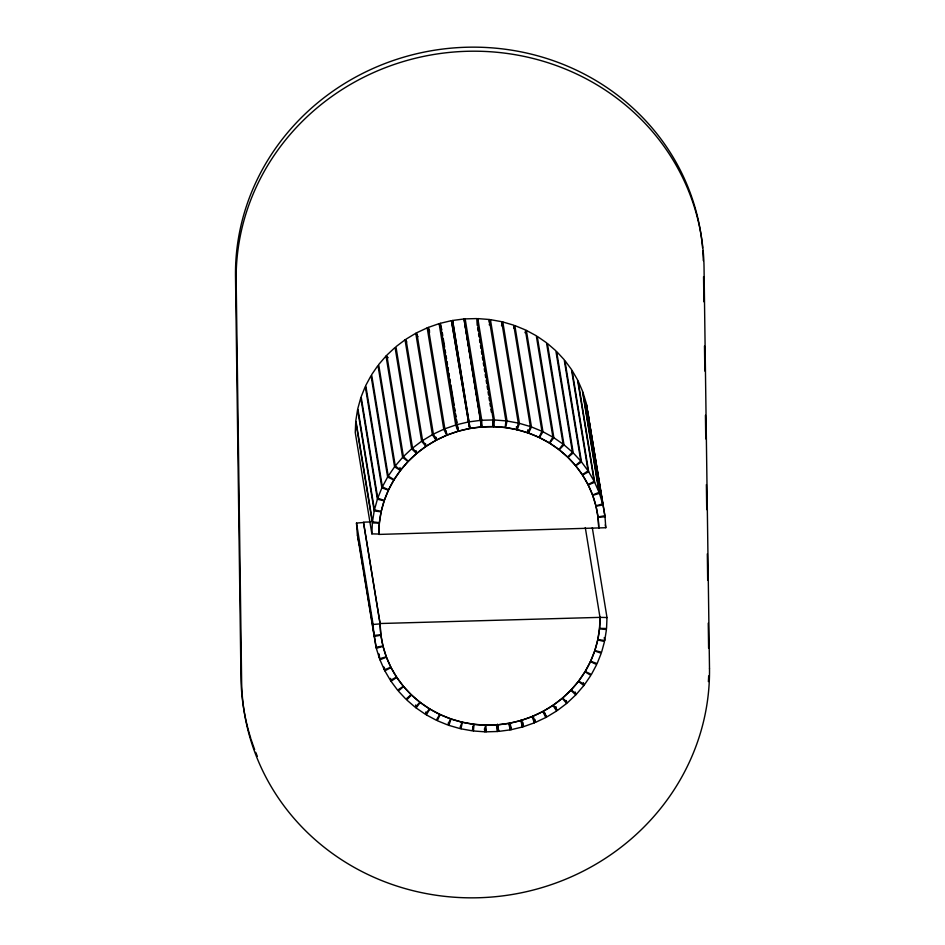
<?xml version="1.0" encoding="UTF-8"?>
<svg xmlns="http://www.w3.org/2000/svg" width="945" height="945" viewBox="0 0 945 945"><rect width="100%" height="100%" fill="white"/><g stroke="black" fill="none" stroke-linecap="round" stroke-linejoin="round"><path stroke-width="1.42" d="M585.286 527.582L599.992 617.368L599.532 628.342L606.548 628.496L606.997 617.534L592.302 527.735M371.857 533.866L372.354 522.904L355.757 421.529L355.261 432.491L371.857 533.866L378.874 534.043L379.37 523.081L372.354 522.904M473.386 730.969L474.047 724.307L485.506 725.158L484.856 731.82L473.386 730.969L472.677 726.622M477.142 325.281L477.827 318.607L489.286 319.493L505.894 420.868L505.209 427.53L493.751 426.644L492.794 420.856M489.014 322.162L489.286 319.493M493.751 426.644L494.424 419.982L477.827 318.607M604.741 640.462L606.442 629.583L599.496 628.708L597.807 639.588L604.741 640.462L604.268 637.568M372.472 521.805L374.196 510.938L357.6 409.563L355.863 420.43L372.472 521.805L379.406 522.703L381.142 511.836L374.196 510.938M460.971 728.808L462.377 722.228L473.658 724.26L472.252 730.828L460.971 728.808L460.498 725.914M489.286 324.903L490.431 319.646L501.7 321.702L518.297 423.077L516.868 429.644L505.599 427.589L507.028 421.021L490.431 319.646M374.433 509.863L377.398 499.22L360.789 397.845L357.836 408.488L374.433 509.863L381.225 511.469L384.178 500.826L377.398 499.22M448.887 725.37L451.037 718.968L461.999 722.145L459.849 728.548L448.887 725.37L448.414 722.476M501.511 325.801L502.811 321.973L513.761 325.186L530.369 426.561L528.196 432.952L517.246 429.739L516.773 426.845M517.246 429.739L519.407 423.348L502.811 321.973M377.752 498.169L381.886 487.868L365.29 386.493L361.144 396.794L377.752 498.169L384.296 500.472L388.442 490.171L381.886 487.868M513.69 328.021L514.836 325.564L525.337 329.888L541.946 431.263L539.063 437.405L528.562 433.082L528.09 430.188M528.562 433.082L531.444 426.939L514.836 325.564M382.359 486.864L387.639 477.036L371.042 375.661L365.762 385.489L382.359 486.864L388.596 489.829L393.876 480.001L387.639 477.036M426.313 714.857L429.845 709.022L439.791 714.385L436.271 720.22L426.313 714.857L425.841 711.963M524.947 332.711L526.365 330.384L536.299 335.77L552.896 437.145L549.352 442.969L539.418 437.57L542.962 431.759L526.365 330.384M388.23 476.079L394.585 466.83L377.976 365.455L371.621 374.704L388.23 476.079L394.077 479.682L400.432 470.433L399.959 467.539M416.083 707.911L420.241 702.466L429.514 708.821L425.344 714.266L416.083 707.911L415.611 705.005M553.864 437.736L549.671 443.17L558.92 449.56L563.102 444.126L546.505 342.763L537.256 336.361L553.864 437.736L563.102 444.126M583.845 685.527L576.521 694.102L571.111 689.933L578.434 681.357L583.845 685.527L583.372 682.633M386.021 356.017L378.661 364.569L395.27 465.944L400.668 470.126L408.027 461.573L402.629 457.392L386.021 356.017L388.182 357.694M395.27 465.944L402.629 457.392M563.988 444.823L559.216 449.796L567.673 457.12L572.434 452.135L555.837 350.76L547.391 343.448L563.988 444.823L572.434 452.135M575.741 694.918L567.496 702.714L562.594 698.001L570.839 690.216L575.741 694.918L575.269 692.024M403.409 456.577L411.677 448.816L395.081 347.441L386.8 355.202L403.409 456.577L408.287 461.302L416.556 453.541L416.083 450.647M573.237 452.915L567.945 457.38L575.493 465.542L580.797 461.077L564.189 359.702L556.64 351.54L573.237 452.915L580.797 461.077M566.634 703.446L557.574 710.345L553.238 705.159L562.299 698.249L566.634 703.446L566.161 700.552M406.763 341.913L405.039 339.834L395.943 346.709L412.552 448.084L416.851 453.293L425.947 446.418L425.474 443.524M412.552 448.084L421.635 441.209L405.039 339.834M391.017 681.286L396.77 677.364L403.373 686.247L397.621 690.169L391.017 681.286L390.545 678.392M581.494 461.928L575.729 465.838L582.297 474.733L588.062 470.834L571.465 369.46L564.897 360.553L581.494 461.928L588.062 470.834M556.629 710.994L546.848 716.936L543.139 711.325L552.919 705.372L556.629 710.994L555.92 706.647M417.985 336.656L415.776 333.278L405.984 339.196L422.58 440.571L426.266 446.194L436.07 440.287L435.586 437.393M422.58 440.571L432.385 434.653L415.776 333.278M384.863 670.844L391.017 667.524L396.557 677.057L390.415 680.365L384.863 670.844L384.391 667.95M588.676 471.756L582.51 475.051L588.014 484.596L594.181 481.3L577.572 379.925L572.068 370.381L588.676 471.756L594.181 481.3M545.844 717.479L542.796 711.502L532.425 716.416L535.461 722.393L545.844 717.479L545.123 713.132M429.597 332.652L427.187 327.868L416.792 332.746L433.389 434.109L436.413 440.098L446.808 435.22L446.099 430.885M433.389 434.109L443.784 429.231L427.187 327.868M379.949 659.799L386.434 657.141L390.852 667.194L384.367 669.863L379.949 659.799L379.004 654.011M594.677 482.293L588.18 484.927L592.562 495.003L599.059 492.357L582.451 390.982L578.068 380.918L594.677 482.293L599.059 492.357M534.397 722.83L532.059 716.57L521.203 720.385L523.542 726.658L534.397 722.83L533.216 715.589M469.393 427.081L451.45 320.662L440.228 323.32L458.041 431.286L447.174 435.078L444.859 428.806L428.25 327.431L439.118 323.639L441.433 329.911M444.859 428.806L455.726 425.014L439.118 323.639M376.323 648.305L383.056 646.309L386.304 656.787L379.559 658.771L376.323 648.305L363.754 571.548M599.437 493.396L592.692 495.357L595.893 505.835L602.638 503.874L586.042 402.499L582.829 392.021L599.437 493.396L602.638 503.874M522.431 726.989L520.825 720.503L509.615 723.197L511.221 729.67L522.431 726.989L521.25 719.747M468.047 422.037L456.825 424.695L458.419 431.18L469.63 428.534L451.45 320.662M374.031 636.469L380.93 635.194L382.961 645.955L376.051 647.242L357.281 534.019L356.489 523.081L363.494 522.514L380.091 623.889L380.882 634.816L373.889 635.383L373.098 624.456L356.489 523.081M602.898 504.937L595.988 506.201L597.972 516.974L604.894 515.71L586.302 403.562L605.024 516.797L605.78 527.723L378.874 534.421A110.104 104.588 -9.3 0 1 487.396 426.656A110.104 104.588 -9.3 0 1 598.776 528.279L598.02 517.34L605.024 516.797M498.665 731.406L510.087 729.883L509.237 723.268L497.802 724.791L498.665 731.406L497.483 724.165M452.584 320.461L464.019 318.973L480.615 420.348L481.454 426.975L470.019 428.463L452.584 320.461L469.783 427.01M469.181 421.836L480.615 420.348M373.098 624.456L380.091 623.889M486.002 731.843L497.519 731.501L497.413 724.815L485.895 725.158L486.002 731.843L485.293 727.496M370.357 521.947L363.482 522.148L380.091 623.523A110.104 104.588 -9.3 0 0 491.459 725.134A110.104 104.588 -9.3 0 0 599.992 617.368L606.997 617.534M380.091 623.523L599.992 617.368M465.164 318.89L476.682 318.583L493.278 419.958L493.361 426.644L481.844 426.939L465.235 325.564L465.164 318.89L481.761 420.253L481.844 426.939M481.761 420.253L493.278 419.958M494.424 419.982L505.894 420.868M507.028 421.021L518.297 423.077M519.407 423.348L530.369 426.561M531.444 426.939L541.946 431.263M542.962 431.759L552.896 437.145M394.585 466.83L400.432 470.433M411.677 448.816L416.556 453.541M421.635 441.209L425.947 446.418M432.385 434.653L436.07 440.287M443.784 429.231L446.808 435.22M428.25 327.431L429.644 331.199M455.726 425.014L458.041 431.286M440.228 323.32L441.811 329.805M357.423 535.106L359.454 545.867M605.308 524.829L605.78 527.723M527.723 430.058L528.196 432.952M516.395 426.75L516.868 429.644M477.627 328.175L478.099 331.069M478.572 333.963L479.044 336.857M479.517 339.763L479.989 342.657M480.462 345.551L480.946 348.445M481.418 351.339L481.891 354.245M482.363 357.139L482.836 360.033M483.308 362.927L483.781 365.821M484.265 368.715L484.738 371.621M485.21 374.515L485.683 377.409M486.155 380.303L486.628 383.197M487.112 386.103L487.585 388.997M488.057 391.891L488.53 394.786M489.002 397.68L489.475 400.585M489.947 403.48L490.431 406.374M490.904 409.268L491.376 412.162M492.877 423.738L493.361 426.644M534.988 719.499L535.461 722.393M481.454 426.975L464.019 318.973M522.833 722.311L523.542 726.658M510.276 723.882L511.221 729.67M509.142 724.094L510.087 729.883M442.284 332.699L442.768 335.593M443.24 338.499L444.658 347.181M445.13 350.075L445.603 352.981M446.087 355.875L446.56 358.769M447.032 361.663L447.505 364.557M447.977 367.463L448.45 370.357M448.934 373.251L449.407 376.145M449.879 379.039L450.352 381.945M450.824 384.839L454.143 405.11M454.616 408.004L455.1 410.91M455.573 413.804L456.045 416.698M456.518 419.592L456.99 422.486M457.463 425.392L458.419 431.18M496.562 725.713L497.519 731.501M484.383 728.926L484.856 731.82M435.94 437.204L436.413 440.098M383.894 666.969L384.367 669.863M378.851 654.424L379.323 657.33M359.726 546.931L363.246 569.032M588.428 415.422L588.711 419.521M703.553 276.731L703.895 301.798M704.497 346.012L704.84 371.078M705.442 415.292L705.761 438.882M706.387 484.584L706.73 509.638M707.332 553.864L707.687 580.395M708.266 623.145L708.608 648.199M708.679 675.876A234.254 222.536 -9.3 0 1 708.372 681.605M257.359 756.343A234.254 222.536 -9.3 0 1 255.705 752.279M254.654 749.55A234.254 222.536 -9.3 0 1 251.275 739.911M250.827 738.529A234.254 222.536 -9.3 0 1 240.963 677.494L235.506 276.542A234.254 222.536 -9.3 0 1 458.148 47.616A234.254 222.536 -9.3 0 1 702.572 247.744M702.808 250.602A234.254 222.536 -9.3 0 1 703.316 260.607M597.724 639.954L594.807 650.609L601.599 652.192L604.516 641.537L597.724 639.954M594.688 650.963L590.578 661.276L597.145 663.555L601.244 653.243L594.688 650.963M440.146 714.55L437.287 720.704L447.812 724.992L450.67 718.838L440.146 714.55M590.424 661.618L585.179 671.458L591.428 674.411L596.673 664.559L590.424 661.618M584.979 671.789L578.659 681.05L584.53 684.629L590.849 675.368L584.979 671.789M411.465 694.941L406.716 699.926L415.198 707.226L419.946 702.229L411.465 694.941M403.609 686.543L398.329 691.019L405.913 699.158L411.193 694.669L403.609 686.543M709.494 668.458L704.037 267.506A234.254 222.536 -9.3 0 0 467.078 51.29A234.254 222.536 -9.3 0 0 236.167 280.582L241.625 681.534A234.254 222.536 -9.3 0 0 478.595 897.75A234.254 222.536 -9.3 0 0 709.494 668.458"/></g></svg>
